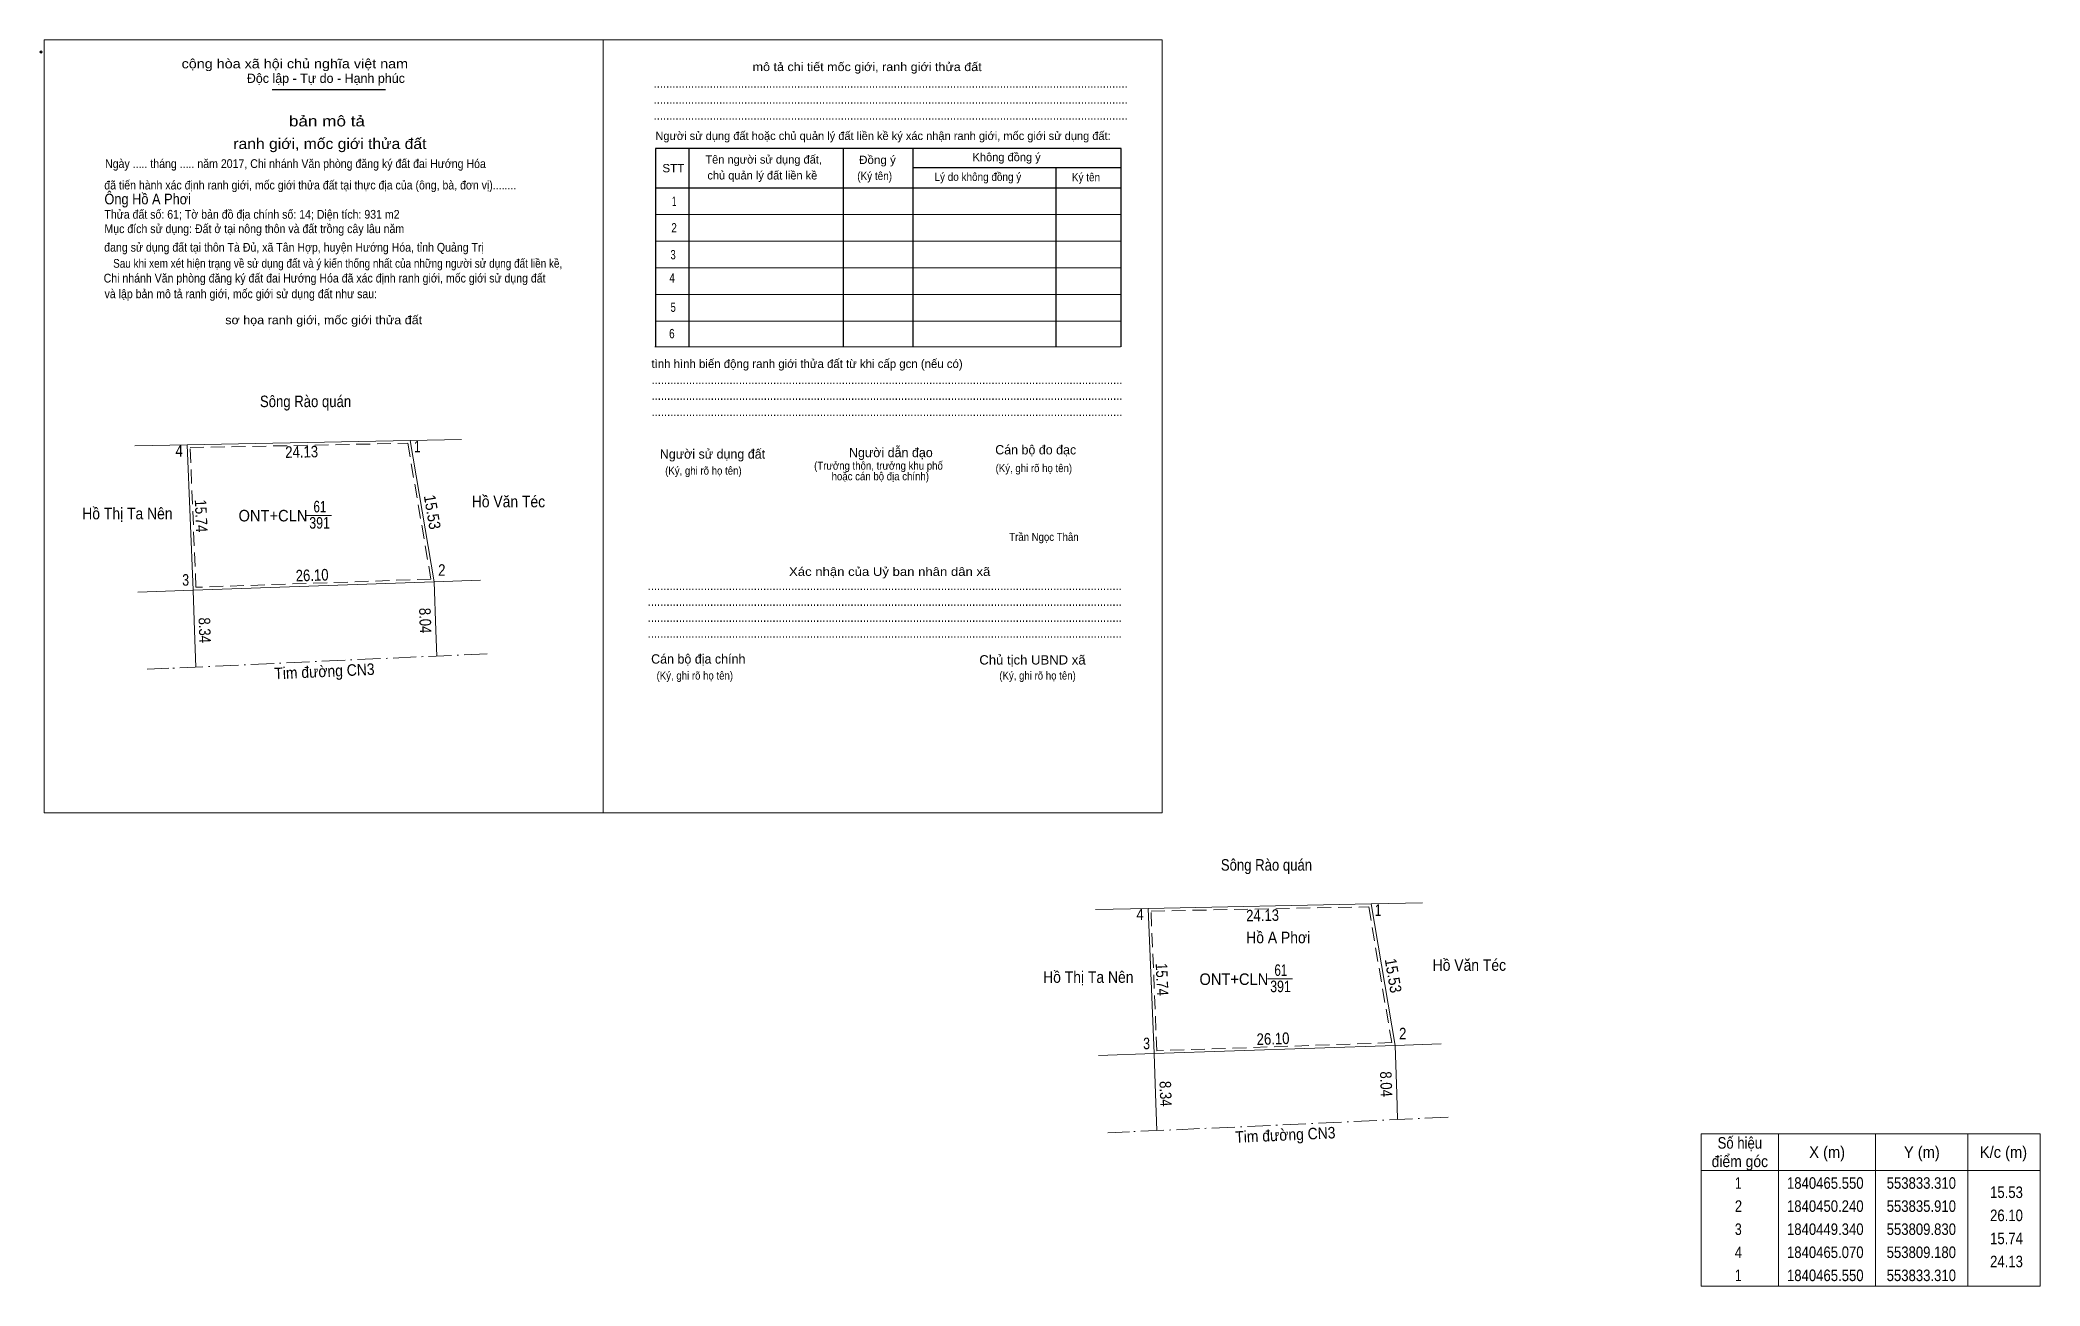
# Model space of a CAD drawing. Header units: metres. Extents: x 553689 to 553906, y 1840424 to 1840559.
import ezdxf
from ezdxf.enums import TextEntityAlignment as Align

# ---------------------------------------------------------------- set-up
doc = ezdxf.new("R2010")
doc.units = ezdxf.units.M
doc.header["$LTSCALE"] = 0.5
doc.header["$PDMODE"] = 32
doc.header["$PDSIZE"] = 0.25
doc.linetypes.add('DOT_DASHED', pattern=[7.7, 5, -1.2, 0.3, -1.2])
doc.linetypes.add('MEDIUM_DASHED', pattern=[4.5, 3, -1.5])
for name, color, linetype, lineweight in [('1', 7, 'Continuous', 13), ('10', 7, 'Continuous', 13), ('2', 7, 'Continuous', 13), ('22', 7, 'DOT_DASHED', 13), ('32', 7, 'Continuous', 13), ('63', 7, 'Continuous', 13)]:
    doc.layers.add(name, color=color, linetype=linetype, lineweight=lineweight)
for name, color, linetype in [('13', 7, 'Continuous'), ('15', 7, 'Continuous'), ('4', 7, 'Continuous')]:
    doc.layers.add(name, color=color, linetype=linetype)

msp = doc.modelspace()

# ---------------------------------------------------------------- linework, layer by layer
at = {"layer": '1'}
for points in [[(553729.26, 1840515.76), (553731.86, 1840500.45), (553705.78, 1840499.55), (553705.13, 1840515.28)], [(553833.31, 1840465.55), (553835.91, 1840450.24), (553809.83, 1840449.34), (553809.18, 1840465.07)]]:
    msp.add_lwpolyline(points, close=True, dxfattribs=at)
at = {"layer": '1', "linetype": 'MEDIUM_DASHED'}
for points in [[(553729.01, 1840515.45), (553731.51, 1840500.74), (553706.07, 1840499.86), (553705.44, 1840514.99)], [(553833.06, 1840465.24), (553835.56, 1840450.53), (553810.12, 1840449.65), (553809.49, 1840464.78)]]:
    msp.add_lwpolyline(points, close=True, dxfattribs=at)
at = {"layer": '10'}
for p, q in [((553699.44, 1840515.17), (553705.13, 1840515.28)), ((553705.13, 1840515.28), (553729.26, 1840515.76)), ((553705.13, 1840515.28), (553705.78, 1840499.55)), ((553729.26, 1840515.76), (553734.83, 1840515.87)), ((553731.86, 1840500.45), (553729.26, 1840515.76)), ((553699.77, 1840499.34), (553705.78, 1840499.55)), ((553705.78, 1840499.55), (553731.86, 1840500.45)), ((553731.86, 1840500.45), (553736.87, 1840500.62)), ((553803.49, 1840464.96), (553809.18, 1840465.07)), ((553809.18, 1840465.07), (553833.31, 1840465.55)), ((553809.18, 1840465.07), (553809.83, 1840449.34)), ((553833.31, 1840465.55), (553838.88, 1840465.66)), ((553835.91, 1840450.24), (553833.31, 1840465.55)), ((553809.83, 1840449.34), (553835.91, 1840450.24)), ((553835.91, 1840450.24), (553840.92, 1840450.41)), ((553803.82, 1840449.13), (553809.83, 1840449.34))]:
    msp.add_line(p, q, dxfattribs=at)
at = {"layer": '2', "lineweight": 25}
for p, q in [((553714.34, 1840553.78), (553726.58, 1840553.78)), ((553759.46, 1840547.39), (553759.46, 1840525.9)), ((553776.16, 1840547.31), (553776.16, 1840525.9)), ((553783.69, 1840547.31), (553783.69, 1840525.9)), ((553783.69, 1840545.32), (553806.26, 1840545.32)), ((553799.19, 1840545.32), (553799.19, 1840525.9)), ((553755.84, 1840543.12), (553806.26, 1840543.12))]:
    msp.add_line(p, q, dxfattribs=at)
at = {"layer": '2'}
for p, q in [((553755.84, 1840540.24), (553806.26, 1840540.24)), ((553755.84, 1840537.35), (553806.26, 1840537.35)), ((553755.84, 1840534.46), (553806.26, 1840534.46)), ((553755.84, 1840531.58), (553806.26, 1840531.58)), ((553755.84, 1840528.69), (553806.26, 1840528.69)), ((553755.75, 1840525.9), (553806.18, 1840525.9)), ((553718.04, 1840507.65), (553720.76, 1840507.65)), ((553822.09, 1840457.44), (553824.81, 1840457.44))]:
    msp.add_line(p, q, dxfattribs=at)
for points in [[(553689.64, 1840559.14), (553750.16, 1840559.14), (553750.16, 1840475.44), (553689.64, 1840475.44)], [(553750.16, 1840559.14), (553810.68, 1840559.14), (553810.68, 1840475.43), (553750.16, 1840475.43)], [(553750.16, 1840559.14), (553810.68, 1840559.14), (553810.68, 1840475.43), (553750.16, 1840475.43)]]:
    msp.add_lwpolyline(points, close=True, dxfattribs=at)
at = {"layer": '2', "lineweight": 25}
msp.add_lwpolyline([(553806.26, 1840525.9), (553806.26, 1840547.39), (553755.84, 1840547.39), (553755.84, 1840525.9)], dxfattribs=at)
at = {"layer": '2'}
msp.add_point((553689.31, 1840557.85), dxfattribs=at)
at = {"layer": '22'}
for points in [[(553737.6, 1840492.66), (553703.12, 1840491.08), (553700.78, 1840490.97)], [(553841.65, 1840442.45), (553807.17, 1840440.87), (553804.83, 1840440.76)]]:
    msp.add_lwpolyline(points, dxfattribs=at)
at = {"layer": '32'}
for points in [[(553706.07, 1840491.22), (553705.93, 1840495.19), (553705.78, 1840499.55)], [(553732.14, 1840492.41), (553732.04, 1840495.19), (553731.86, 1840500.45)], [(553836.19, 1840442.2), (553836.09, 1840444.98), (553835.91, 1840450.24)], [(553810.12, 1840441.01), (553809.98, 1840444.98), (553809.83, 1840449.34)]]:
    msp.add_lwpolyline(points, dxfattribs=at)
at = {"layer": '63'}
for p, q in [((553877.45, 1840440.67), (553877.45, 1840424.17)), ((553887.95, 1840440.67), (553887.95, 1840424.17)), ((553897.95, 1840440.67), (553897.95, 1840424.17)), ((553869.05, 1840436.67), (553905.75, 1840436.67))]:
    msp.add_line(p, q, dxfattribs=at)
msp.add_lwpolyline([(553869.05, 1840440.67), (553905.75, 1840440.67), (553905.75, 1840424.17), (553869.05, 1840424.17)], close=True, dxfattribs=at)

# ---------------------------------------------------------------- texts
at = {"layer": '13', "width": 0.75}
for p in [(553719.495, 1840507.97), (553823.545, 1840457.76)]:
    msp.add_text('61', height=1.25, dxfattribs=at).set_placement(p, align=Align.CENTER)
at = {"layer": '15', "width": 0.9}
for s, p in [('Hồ Thị Ta Nên', (553698.65, 1840507.22)), ('Hồ Văn Téc', (553739.91, 1840508.52)), ('Hồ A Phơi', (553823.26, 1840461.3)), ('Hồ Thị Ta Nên', (553802.7, 1840457.01)), ('Hồ Văn Téc', (553843.96, 1840458.31))]:
    msp.add_text(s, height=1.25, dxfattribs=at).set_placement(p, align=Align.CENTER)
at = {"layer": '2'}
for s, height, width, p in [('cộng hòa xã hội chủ nghĩa việt nam', 1.01, 1.15, (553704.52, 1840556.07)), ('........................................................................................................................................................', 1.01, 0.9, (553755.63, 1840553.97)), ('........................................................................................................................................................', 1.01, 0.9, (553755.63, 1840552.24)), ('........................................................................................................................................................', 1.01, 0.9, (553755.63, 1840550.51)), ('Ngày ..... tháng ..... năm 2017, Chi nhánh Văn phòng đăng ký đất đai Hướng Hóa', 0.9513, 0.9, (553696.23, 1840545.27)), ('STT', 0.8945, 1.05, (553756.58, 1840544.81)), ('(Ký tên)', 0.8945, 0.9, (553777.68, 1840543.97)), ('Đồng ý', 0.8945, 1.05, (553777.88, 1840545.71)), ('Lý do không đồng ý', 0.8945, 0.9, (553786.04, 1840543.87)), (' đã tiến hành xác định ranh giới, mốc giới thửa đất tại thực địa của (ông, bà, đơn vị)........', 0.9491, 0.9, (553695.83, 1840542.95)), ('Ông Hồ A Phơi', 1.15, 0.9, (553696.16, 1840541.34)), ('Ký tên', 0.8945, 0.9, (553800.92, 1840543.83)), ('Thửa đất số: 61; Tờ bản đồ địa chính số: 14; Diện tích: 931 m2', 0.95, 0.9, (553696.16, 1840539.78)), ('Mục đích sử dụng: Đất ở tại nông thôn và đất trồng cây lâu năm', 0.9516, 0.9, (553696.16, 1840538.22)), ('đang sử dụng đất tại thôn Tà Đủ, xã Tân Hợp, huyện Hướng Hóa, tỉnh Quảng Trị', 0.9501, 0.9, (553696.14, 1840536.21)), ('Sau khi xem xét hiện trạng về sử dụng đất và ý kiến thống nhất của những người sử dụng đất liền kề,', 0.9491, 0.85, (553697.1, 1840534.47)), ('Chi nhánh Văn phòng đăng ký đất đai Hướng Hóa đã xác định ranh giới, mốc giới sử dụng đất', 0.9491, 0.9, (553696.08, 1840532.87)), (' và lập bản mô tả ranh giới, mốc giới sử dụng đất như sau:', 0.9491, 0.9, (553695.86, 1840531.17)), ('.......................................................................................................................................................', 1.01, 0.9, (553755.4, 1840521.88)), ('.......................................................................................................................................................', 1.01, 0.9, (553755.4, 1840520.15)), ('.......................................................................................................................................................', 1.01, 0.9, (553755.4, 1840518.41)), ('(Ký, ghi rõ họ tên)', 0.8657, 0.9, (553756.88, 1840512.06)), ('(Ký, ghi rõ họ tên)', 0.8657, 0.9, (553792.66, 1840512.33)), ('Trần Ngọc Thân', 0.8636, 0.9, (553794.14, 1840504.88)), ('........................................................................................................................................................', 1.01, 0.9, (553754.99, 1840499.56)), ('........................................................................................................................................................', 1.01, 0.9, (553754.99, 1840497.84)), ('........................................................................................................................................................', 1.01, 0.9, (553754.99, 1840496.11)), ('........................................................................................................................................................', 1.01, 0.9, (553754.99, 1840494.39)), ('(Ký, ghi rõ họ tên)', 0.8657, 0.9, (553755.95, 1840489.86)), ('Chủ tịch UBND xã', 1.01, 1.05, (553790.9, 1840491.49)), ('(Ký, ghi rõ họ tên)', 0.8657, 0.9, (553793.06, 1840489.86))]:
    msp.add_text(s, height=height, dxfattribs=dict(at, width=width)).set_placement(p)
for s, height, width, p in [('mô tả chi tiết mốc giới, ranh giới thửa đất', 0.9233, 1.1, (553778.75, 1840555.77)), ('bản mô tả', 1.154, 1.2, (553720.255, 1840549.78)), ('ranh giới, mốc giới thửa đất', 1.154, 1.1, (553720.575, 1840547.33)), ('1', 1.01, 0.65, (553757.855, 1840541.17)), ('2', 1.01, 0.8, (553757.845, 1840538.29)), ('3', 1.01, 0.75, (553757.74, 1840535.38)), ('4', 1.01, 0.8, (553757.63, 1840532.87)), ('5', 1.01, 0.75, (553757.75, 1840529.69)), ('sơ họa ranh giới, mốc giới thửa đất', 0.9233, 1.1, (553719.905, 1840528.35)), ('6', 1.01, 0.8, (553757.605, 1840526.83)), ('(Trưởng thôn, trưởng khu phố', 0.8657, 0.9, (553779.98, 1840512.6)), ('hoặc cán bộ địa chính)', 0.8657, 0.9, (553780.175, 1840511.45)), ('Xác nhận của Uỷ ban nhân dân xã', 0.9238, 1.15, (553781.19, 1840501.09))]:
    msp.add_text(s, height=height, dxfattribs=dict(at, width=width)).set_placement(p, align=Align.CENTER)
for s, height, p in [('Độc lập - Tự do - Hạnh phúc', 1.01, (553711.58, 1840554.49)), ('Người sử dụng đất hoặc chủ quản lý đất liền kề ký xác nhận ranh giới, mốc giới sử dụng đất:', 0.8945, (553755.82, 1840548.31)), ('Không đồng ý', 0.8945, (553790.16, 1840546.01)), ('Tên người sử dụng đất,', 0.8945, (553761.23, 1840545.75)), ('chủ quản lý đất liền kề', 0.8945, (553761.45, 1840544.03)), ('tình hình biến động ranh giới thửa đất từ khi cấp gcn (nếu có)', 0.9233, (553755.4, 1840523.61)), ('Người sử dụng đất', 1.01, (553756.3, 1840513.79)), ('Người dẫn đạo', 1.01, (553776.78, 1840513.95)), ('Cán bộ đo đạc', 1.008, (553792.62, 1840514.25)), ('Cán bộ địa chính', 1.01, (553755.36, 1840491.59))]:
    msp.add_text(s, height=height, dxfattribs=at).set_placement(p)
at = {"layer": '2', "width": 0.95}
for p in [(553718.14, 1840506.99), (553822.19, 1840456.78)]:
    msp.add_text('ONT+CLN', height=1.25, dxfattribs=at).set_placement(p, align=Align.RIGHT)
at = {"layer": '4', "width": 0.8}
for p in [(553719.46, 1840506.21), (553823.51, 1840456)]:
    msp.add_text('391', height=1.25, dxfattribs=at).set_placement(p, align=Align.CENTER)
at = {"layer": '63'}
for s, width, p in [('Sông Rào quán', 0.85, (553717.94, 1840519.37)), ('Sông Rào quán', 0.85, (553821.99, 1840469.16)), ('Số hiệu', 0.85, (553873.25, 1840439.05)), ('X (m)', 0.95, (553882.7, 1840438.05)), ('Y (m)', 0.95, (553892.955, 1840438.05)), ('K/c (m)', 0.95, (553901.795, 1840438.05)), ('điểm góc', 0.9, (553873.25, 1840437.05)), (' 1', 0.75, (553872.9, 1840434.7)), ('1840465.550', 0.85, (553882.5, 1840434.7)), ('553833.310', 0.85, (553892.9, 1840434.7)), (' 2', 0.85, (553872.905, 1840432.2)), ('1840450.240', 0.85, (553882.5, 1840432.2)), ('553835.910', 0.85, (553892.9, 1840432.2)), (' 3', 0.8, (553872.895, 1840429.7)), ('1840449.340', 0.85, (553882.5, 1840429.7)), ('553809.830', 0.85, (553892.9, 1840429.7)), (' 4', 0.85, (553872.9, 1840427.2)), ('1840465.070', 0.85, (553882.5, 1840427.2)), ('553809.180', 0.85, (553892.9, 1840427.2)), (' 1', 0.75, (553872.9, 1840424.7)), ('1840465.550', 0.85, (553882.5, 1840424.7)), ('553833.310', 0.85, (553892.9, 1840424.7))]:
    msp.add_text(s, height=1.25, dxfattribs=dict(at, width=width)).set_placement(p, align=Align.CENTER)
for s, width, p in [(' 4', 0.85, (553704.65, 1840514.02)), (' 1', 0.75, (553730.38, 1840514.47)), (' 2', 0.85, (553733.09, 1840501.1)), (' 3', 0.8, (553705.33, 1840500.03)), (' 4', 0.85, (553808.7, 1840463.81)), (' 1', 0.75, (553834.43, 1840464.26)), (' 2', 0.85, (553837.14, 1840450.89)), (' 3', 0.8, (553809.38, 1840449.82)), ('15.53', 0.85, (553903.9, 1840433.7)), ('26.10', 0.85, (553903.9, 1840431.2)), ('15.74', 0.85, (553903.9, 1840428.7)), ('24.13', 0.85, (553903.9, 1840426.2))]:
    msp.add_text(s, height=1.25, dxfattribs=dict(at, width=width)).set_placement(p, align=Align.RIGHT)
for s, rotation, width, p in [('24.13', 1.14, 0.85, (553717.5326, 1840513.9057)), ('15.74', 272.366, 0.85, (553706.016, 1840507.5608)), ('15.53', 279.638, 0.9, (553731.0559, 1840507.8996)), ('26.10', 1.976, 0.85, (553718.6734, 1840500.5433)), ('8.04', 271.96, 0.85, (553730.2787, 1840496.2264)), ('8.34', 272.02, 0.85, (553706.4004, 1840495.182)), ('Tim đường CN3', 2.624, 0.9, (553720.0114, 1840490.1316)), ('24.13', 1.14, 0.85, (553821.5826, 1840463.6957)), ('15.74', 272.366, 0.85, (553810.066, 1840457.3508)), ('15.53', 279.638, 0.9, (553835.1059, 1840457.6896)), ('26.10', 1.976, 0.85, (553822.7234, 1840450.3333)), ('8.04', 271.96, 0.85, (553834.3287, 1840446.0164)), ('8.34', 272.02, 0.85, (553810.4504, 1840444.972)), ('Tim đường CN3', 2.624, 0.9, (553824.0614, 1840439.9216))]:
    msp.add_text(s, height=1.25, rotation=rotation, dxfattribs=dict(at, width=width)).set_placement(p, align=Align.CENTER)

doc.saveas('drawing.dxf')
